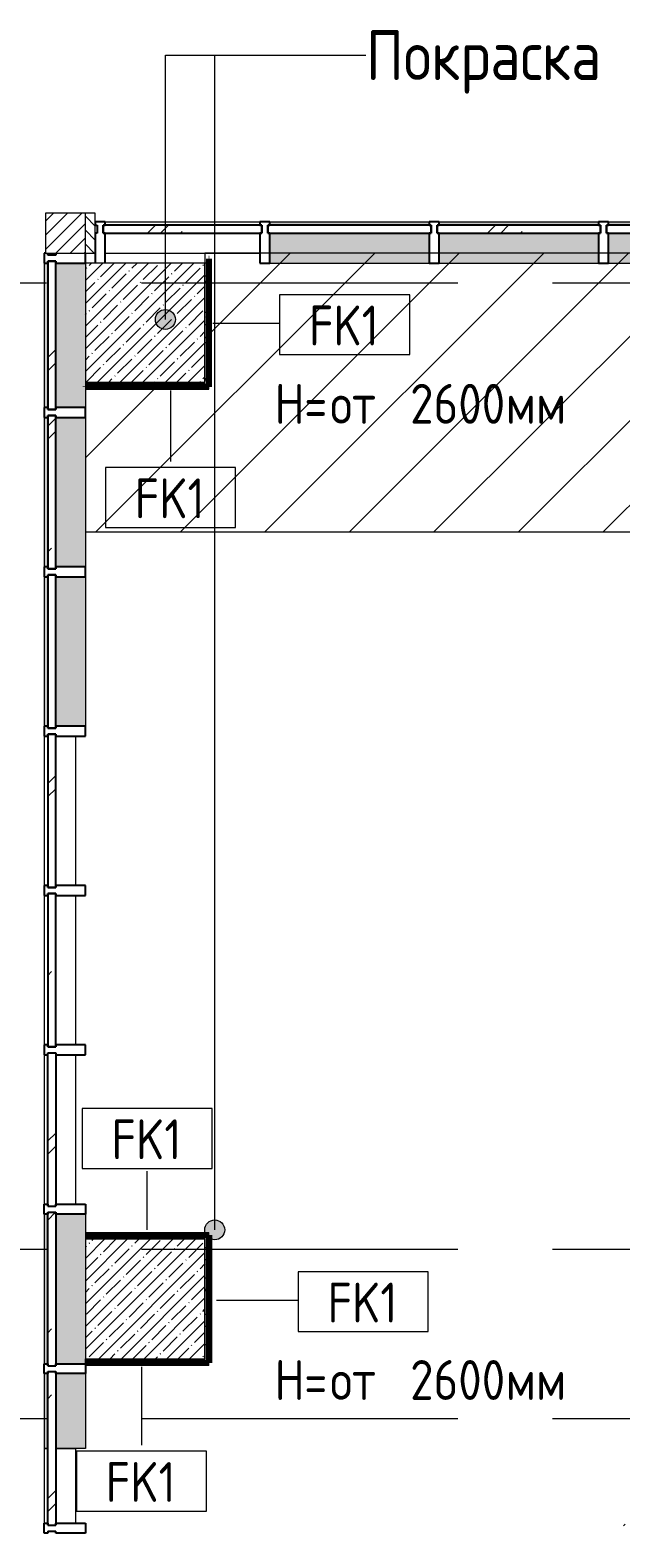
# Model space of a CAD drawing. Header units: millimetres. Extents: x -3245 to 186632, y -8553 to 29000.
# Drawn here: x 3782 to 6743, y 20750 to 28270 of the extents above; entities that cross this region are included whole.
import ezdxf

# ---------------------------------------------------------------- set-up
doc = ezdxf.new("R2010")
doc.units = ezdxf.units.MM
doc.linetypes.add('Осевая', pattern=[3175, 635, -476.25, 1587.5, -476.25])
for name, color, linetype, lineweight in [('A-DETL', 7, 'Continuous', 9), ('A-GLAZ-CURT', 7, 'Continuous', 9), ('A-GLAZ-CURT-1', 7, 'Continuous', 25), ('A-GLAZ-CWMG', 7, 'Continuous', 9), ('A-GLAZ-CWMG-1', 7, 'Continuous', 25), ('A-WALL', 7, 'Continuous', 9), ('A-WALL-IDEN', 7, 'Continuous', 9), ('G-ANNO-TEXT', 7, 'Continuous', 9), ('I-WALL', 7, 'Continuous', 9), ('S-COLS', 7, 'Continuous', 9), ('Оси-2', 7, 'Осевая', 9)]:
    doc.layers.add(name, color=color, linetype=linetype, lineweight=lineweight)
for name, color, linetype, lineweight, true_color in [('A-DETL-GENF-2', 7, 'Continuous', 9, 0xc0c0c0), ('A-WALL-1', 7, 'Continuous', 9, 0xc0c0c0), ('G-ANNO-TEXT-1', 7, 'Continuous', 9, 0x3c3c3c), ('I-WALL-10', 7, 'Continuous', 80, 0xff80c0), ('I-WALL-5', 7, 'Continuous', 9, 0xc0c0c0)]:
    doc.layers.add(name, color=color, linetype=linetype, lineweight=lineweight, true_color=true_color)
doc.styles.add('GOST Common', font='GOST_Common.ttf', dxfattribs={"width": 0.9, "height": 200})
doc.styles.add('GOST Common_1', font='GOST_Common.ttf', dxfattribs={"width": 0.9, "height": 250})
pattern_1 = [(0, (0, 0), (121.92, 30.48), [10.058, -81.382, 10.058, -81.382, -487.68]), (0, (0, 0), (121.92, 30.48), [-182.88, 10.058, -172.822, 10.058, -81.382, -213.36]), (0, (0, 0), (121.92, 30.48), [-457.2, 10.058, -50.902, 10.058, -142.342]), (120, (45.72, 15.24), (-87.356454, 90.345817), [10.058, -81.382, 10.058, -81.382, -487.68]), (120, (45.72, 15.24), (-87.356454, 90.345817), [-182.88, 10.058, -172.822, 10.058, -81.382, -213.36]), (120, (45.72, 15.24), (-87.356454, 90.345817), [-457.2, 10.058, -50.902, 10.058, -142.342]), (240, (60.96, 76.2), (-34.563546, -120.825817), [10.058, -81.382, 10.058, -81.382, -487.68]), (240, (60.96, 76.2), (-34.563546, -120.825817), [-182.88, 10.058, -172.822, 10.058, -81.382, -213.36]), (240, (60.96, 76.2), (-34.563546, -120.825817), [-457.2, 10.058, -50.902, 10.058, -142.342])]

# ---------------------------------------------------------------- blocks, each defined once
blk = doc.blocks.new('Прямоугольный импост - Импост структурный с накладкой - 190мм-22856805-План отделки стен 2 этажа в осях 1-12')
at = {"layer": 'A-GLAZ-CWMG-1'}
for p, q in [((0, 17), (-50, 17)), ((-50, 17), (-50, 0)), ((-50, 0), (-40, 0)), ((-40, 0), (-40, -40)), ((-10, -40), (-10, 0)), ((-10, 0), (-0.1, 0)), ((0, 11.1), (0, 17)), ((-40, -40), (-50, -40)), ((-50, -40), (-50, -190)), ((-0.1, -40), (-10, -40)), ((-50, -190), (0, -190))]:
    blk.add_line(p, q, dxfattribs=at)
blk = doc.blocks.new('Системная панель - Стекло - 40мм-22858580-План отделки стен 2 этажа в осях 1-12')
at = {"layer": 'A-GLAZ-CURT'}
h = blk.add_hatch(dxfattribs=at)
h.set_pattern_fill('FP_19', color=256, style=0, pattern_type=2)
h.set_pattern_definition([(135, (26637.62, -3971.1), (-282.843, -282.843), [200, -600]), (135, (26737.62, -4171.1), (-282.843, -282.843), [600, -200]), (135, (26837.62, -3771.1), (-282.843, -282.843), [200, -600])])
h.paths.add_polyline_path([(372.5, 40), (-372.5, 40), (-372.5, 0), (372.5, 0)])
at = {"layer": 'A-GLAZ-CURT-1'}
for p, q in [((372.5, 40), (-372.5, 40)), ((-372.5, 40), (-372.5, 0)), ((-372.5, 0), (372.5, 0)), ((372.5, 0), (372.5, 40))]:
    blk.add_line(p, q, dxfattribs=at)
blk = doc.blocks.new('Системная панель - Стекло - 40мм-V10-План отделки стен 2 этажа в осях 1-12')
at = {"layer": 'A-GLAZ-CURT'}
h = blk.add_hatch(dxfattribs=at)
h.set_pattern_fill('FP_21', color=256, style=0, pattern_type=2)
h.set_pattern_definition([(135, (23450.12, -3971.1), (-282.843, -282.843), [200, -600]), (135, (23550.12, -4171.1), (-282.843, -282.843), [600, -200]), (135, (23650.12, -3771.1), (-282.843, -282.843), [200, -600])])
h.paths.add_polyline_path([(385, 0), (385, 40), (-385, 40), (-385, 0), (-288.1, 0)])
at = {"layer": 'A-GLAZ-CURT-1'}
for p, q in [((385, 40), (-385, 40)), ((-385, 40), (-385, 0)), ((-385, 0), (385, 0)), ((385, 0), (385, 40))]:
    blk.add_line(p, q, dxfattribs=at)
blk = doc.blocks.new('Прямоугольный импост - Импост структурный с накладкой - 190мм-22856798-План отделки стен 2 этажа в осях 1-12')
at = {"layer": 'A-GLAZ-CWMG-1'}
for p, q in [((-25, 0), (-25, 17)), ((-25, 17), (25, 17)), ((-15, 0), (-25, 0)), ((-15, -40), (-15, 0)), ((25, 0), (15, 0)), ((15, 0), (15, -40)), ((25, 17), (25, 0)), ((-25, -190), (-25, -40)), ((-25, -40), (-15, -40)), ((15, -40), (25, -40)), ((25, -40), (25, -190)), ((25, -190), (-25, -190))]:
    blk.add_line(p, q, dxfattribs=at)
blk = doc.blocks.new('Прямоугольный импост - Импост структурный с накладкой - 160мм-22858437-План отделки стен 2 этажа в осях 1-12')
at = {"layer": 'A-GLAZ-CWMG'}
for p, q in [((3854.1, 23925.1), (3854.1, 23175.1)), ((4011.1, 23925.1), (4011.1, 23175.1))]:
    blk.add_line(p, q, dxfattribs=at)
blk = doc.blocks.new('Системная панель - Стекло - 40мм-V11-План отделки стен 2 этажа в осях 1-12')
at = {"layer": 'A-GLAZ-CURT'}
h = blk.add_hatch(dxfattribs=at)
h.set_pattern_fill('FP_23', color=256, style=0, pattern_type=2)
h.set_pattern_definition([(135, (22650.12, -3971.1), (-282.843, -282.843), [200, -600]), (135, (22750.12, -4171.1), (-282.843, -282.843), [600, -200]), (135, (22850.12, -3771.1), (-282.843, -282.843), [200, -600])])
h.paths.add_polyline_path([(385, 0), (385, 40), (-385, 40), (-385, 0)])
at = {"layer": 'A-GLAZ-CURT-1'}
for p, q in [((-385, 40), (385, 40)), ((-385, 0), (-385, 40)), ((385, 0), (385, 40)), ((385, 0), (-385, 0))]:
    blk.add_line(p, q, dxfattribs=at)
blk = doc.blocks.new('Системная панель - Стекло - 40мм-V12-План отделки стен 2 этажа в осях 1-12')
at = {"layer": 'A-GLAZ-CURT'}
h = blk.add_hatch(dxfattribs=at)
h.set_pattern_fill('FP_24', color=256, style=0, pattern_type=2)
h.set_pattern_definition([(135, (24250.12, -3971.1), (-282.843, -282.843), [200, -600]), (135, (24350.12, -4171.1), (-282.843, -282.843), [600, -200]), (135, (24450.12, -3771.1), (-282.843, -282.843), [200, -600])])
h.paths.add_polyline_path([(385, 0), (385, 40), (-385, 40), (-385, 0)])
at = {"layer": 'A-GLAZ-CURT-1'}
for p, q in [((385, 40), (-385, 40)), ((-385, 40), (-385, 0)), ((-385, 0), (385, 0)), ((385, 0), (385, 40))]:
    blk.add_line(p, q, dxfattribs=at)
blk = doc.blocks.new('Системная панель - Стекло - 40мм-22856069-План отделки стен 2 этажа в осях 1-12')
at = {"layer": 'A-GLAZ-CURT'}
h = blk.add_hatch(dxfattribs=at)
h.set_pattern_fill('FP_25', color=256, style=0, pattern_type=2)
h.set_pattern_definition([(45, (-4647.5, -27190), (-282.843, 282.843), [200, -600]), (45, (-4847.5, -27290), (-282.843, 282.843), [600, -200]), (45, (-4447.5, -27390), (-282.843, 282.843), [200, -600])])
h.paths.add_polyline_path([(397.5, -40), (397.5, 0), (-397.5, 0), (-397.5, -40), (-337.9, -40)])
at = {"layer": 'A-GLAZ-CURT-1'}
for p, q in [((397.5, 0), (-397.5, 0)), ((-397.5, 0), (-397.5, -40)), ((397.5, -40), (397.5, 0)), ((-397.5, -40), (397.5, -40))]:
    blk.add_line(p, q, dxfattribs=at)
blk = doc.blocks.new('Прямоугольный импост - Импост структурный с накладкой - 160мм-22794259-План отделки стен 2 этажа в осях 1-12')
at = {"layer": 'A-GLAZ-CWMG'}
for p, q in [((4160, 27307), (4935, 27307)), ((4160, 27150), (4660, 27150)), ((4660, 27150), (4935, 27150))]:
    blk.add_line(p, q, dxfattribs=at)
blk = doc.blocks.new('Прямоугольный импост - Импост структурный с накладкой - 190мм-V17-План отделки стен 2 этажа в осях 1-12')
at = {"layer": 'A-GLAZ-CWMG-1'}
for p, q in [((-50, 190), (-50, 40)), ((0, 40), (0, 190)), ((-50, 40), (-40, 40)), ((-40, 0), (-50, 0)), ((-50, 0), (-50, -17)), ((-40, 40), (-40, 0)), ((-10, 0), (-10, 40)), ((-10, 40), (0, 40)), ((0, 0), (-10, 0)), ((0, -17), (0, 0)), ((-50, -17), (0, -17))]:
    blk.add_line(p, q, dxfattribs=at)
blk = doc.blocks.new('Системная панель - Стекло - 40мм-V27-План отделки стен 2 этажа в осях 1-12')
at = {"layer": 'A-GLAZ-CURT-1'}
for p, q in [((385, 40), (-385, 40)), ((-385, 40), (-385, 0)), ((-385, 0), (385, 0)), ((385, 0), (385, 40))]:
    blk.add_line(p, q, dxfattribs=at)
blk = doc.blocks.new('Прямоугольный импост - Импост структурный с накладкой - 190мм-V28-План отделки стен 2 этажа в осях 1-12')
at = {"layer": 'A-GLAZ-CWMG'}
for points in [[(3871.1, 24775.1), (3871.1, 25525.1), (3854.1, 25525.1), (3854.1, 24775.1)], [(4061.1, 24775.1), (4061.1, 25525.1), (3911.1, 25525.1), (3911.1, 24775.1)]]:
    blk.add_hatch(color=256, dxfattribs=at).paths.add_polyline_path(points)
for p, q in [((3854.1, 25525.1), (3854.1, 24775.1)), ((4061.1, 25525.1), (4061.1, 24775.1))]:
    blk.add_line(p, q, dxfattribs=at)
blk = doc.blocks.new('Системная панель - Стекло - 40мм-V43-План отделки стен 2 этажа в осях 1-12')
at = {"layer": 'A-GLAZ-CURT'}
h = blk.add_hatch(dxfattribs=at)
h.set_pattern_fill('FP_51', color=256, style=0, pattern_type=2)
h.set_pattern_definition([(45, (-7185, -27190), (-282.8427, 282.8427), [200, -600]), (45, (-7385, -27290), (-282.8427, 282.8427), [600, -200]), (45, (-6985, -27390), (-282.8427, 282.8427), [200, -600])])
h.paths.add_polyline_path([(410, -40), (410, 0), (-410, 0), (-410, -40), (-191.5, -40)])
at = {"layer": 'A-GLAZ-CURT-1'}
for p, q in [((410, 0), (-410, 0)), ((-410, 0), (-410, -40)), ((410, -40), (410, 0)), ((-410, -40), (410, -40))]:
    blk.add_line(p, q, dxfattribs=at)
blk = doc.blocks.new('Прямоугольный импост - Импост структурный с накладкой - 190мм-V32-План отделки стен 2 этажа в осях 1-12')
at = {"layer": 'A-GLAZ-CWMG'}
for points in [[(8235.4, 27290), (8335, 27290), (8335, 27307), (7535, 27307), (7535, 27290)], [(8335, 27100), (8335, 27250), (7535, 27250), (7535, 27100), (8235.4, 27100)]]:
    blk.add_hatch(color=256, dxfattribs=at).paths.add_polyline_path(points)
for p, q in [((7535, 27307), (8335, 27307)), ((7535, 27100), (8335, 27100))]:
    blk.add_line(p, q, dxfattribs=at)
blk = doc.blocks.new('Прямоугольный импост - Импост структурный с накладкой - 190мм-22856065-План отделки стен 2 этажа в осях 1-12')
at = {"layer": 'A-GLAZ-CWMG-1'}
for p, q in [((-25, 140), (-25, 190)), ((-25, 190), (25, 190)), ((25, 190), (25, 140)), ((-25, 40), (-25, 140)), ((25, 140), (25, 40)), ((-15, 40), (-25, 40)), ((-25, -17), (-25, 0)), ((-25, 0), (-15, 0)), ((-15, 0), (-15, 40)), ((15, 40), (15, 0)), ((25, 40), (15, 40)), ((15, 0), (25, 0)), ((25, 0), (25, -17)), ((25, -17), (-25, -17))]:
    blk.add_line(p, q, dxfattribs=at)
blk = doc.blocks.new('Системная панель - Стекло - 40мм-V44-План отделки стен 2 этажа в осях 1-12')
at = {"layer": 'A-GLAZ-CURT'}
h = blk.add_hatch(dxfattribs=at)
h.set_pattern_fill('FP_52', color=256, style=0, pattern_type=2)
h.set_pattern_definition([(45, (-5485, -27190), (-282.843, 282.843), [200, -600]), (45, (-5685, -27290), (-282.8427, 282.8427), [600, -200]), (45, (-5285, -27390), (-282.8427, 282.8427), [200, -600])])
h.paths.add_polyline_path([(166.5, -40), (410, -40), (410, 0), (-410, 0), (-410, -40)])
at = {"layer": 'A-GLAZ-CURT-1'}
for p, q in [((410, 0), (-410, 0)), ((-410, 0), (-410, -40)), ((410, -40), (410, 0)), ((-410, -40), (410, -40))]:
    blk.add_line(p, q, dxfattribs=at)
blk = doc.blocks.new('Прямоугольный импост - Импост структурный с накладкой - 190мм-22858574-План отделки стен 2 этажа в осях 1-12')
at = {"layer": 'A-GLAZ-CWMG'}
for points in [[(3871.1, 26375.1), (3871.1, 27100.1), (3854.1, 27100.1), (3854.1, 26375.1)], [(4061.1, 26375.1), (4060, 27100.1), (3911.1, 27100.1), (3911.1, 26375.1), (4060, 26375.1)]]:
    blk.add_hatch(color=256, dxfattribs=at).paths.add_polyline_path(points)
for p, q in [((3854.1, 27100.1), (3854.1, 26375.1)), ((4061.1, 26480), (4061.1, 26375.1))]:
    blk.add_line(p, q, dxfattribs=at)
blk = doc.blocks.new('Системная панель - Стекло - 40мм-22861488-План отделки стен 2 этажа в осях 1-12')
at = {"layer": 'A-GLAZ-CURT'}
h = blk.add_hatch(dxfattribs=at)
h.set_pattern_fill('FP_54', color=256, style=0, pattern_type=2)
h.set_pattern_definition([(135, (21050.12, -3971.1), (-282.843, -282.843), [200, -600]), (135, (21150.12, -4171.1), (-282.843, -282.843), [600, -200]), (135, (21250.12, -3771.1), (-282.843, -282.843), [200, -600])])
h.paths.add_polyline_path([(385, 0), (385, 40), (-385, 40), (-385, 0)])
at = {"layer": 'A-GLAZ-CURT-1'}
for p, q in [((-385, 40), (385, 40)), ((-385, 0), (-385, 40)), ((385, 0), (385, 40)), ((385, 0), (-385, 0))]:
    blk.add_line(p, q, dxfattribs=at)
blk = doc.blocks.new('Прямоугольный импост - Импост структурный с накладкой - 190мм-23998948-План отделки стен 2 этажа в осях 1-12')
at = {"layer": 'A-GLAZ-CWMG'}
for points in [[(3871.1, 21150.1), (3871.1, 21525.1), (3854.1, 21525.1), (3854.1, 21150.1)], [(4061.1, 21150.1), (4061.1, 21525.1), (3911.1, 21525.1), (3911.1, 21150.1)]]:
    blk.add_hatch(color=256, dxfattribs=at).paths.add_polyline_path(points)
for p, q in [((3854.1, 21525.1), (3854.1, 21150.1)), ((4061.1, 21525.1), (4061.1, 21150.1)), ((3871.1, 21150.1), (3854.1, 21150.1)), ((4061.1, 21150.1), (3911.1, 21150.1))]:
    blk.add_line(p, q, dxfattribs=at)
blk = doc.blocks.new('Прямоугольный импост - Импост структурный с накладкой - 190мм-V46-План отделки стен 2 этажа в осях 1-12')
at = {"layer": 'A-GLAZ-CWMG-1'}
for p, q in [((25, 17), (-25, 17)), ((-25, 17), (-25, 0)), ((-25, 0), (-15, 0)), ((-15, 0), (-15, -40)), ((15, 0), (25, 0)), ((15, 0), (15, -40)), ((25, 0), (25, 17)), ((-15, -40), (-25, -40)), ((-25, -40), (-25, -190)), ((25, -40), (15, -40)), ((25, -190), (25, -40)), ((-25, -190), (25, -190))]:
    blk.add_line(p, q, dxfattribs=at)
blk = doc.blocks.new('BSC_Колонна _Прямоугольная - 200х200-22401950-План отделки стен 2 этажа в осях 1-12')
at = {"layer": 'S-COLS'}
h = blk.add_hatch(dxfattribs=at)
h.set_pattern_fill('FP_60', color=256, style=0, pattern_type=2)
h.set_pattern_definition([(45, (-3960, -27250), (-35.35534, 35.35534), [])])
h.paths.add_polyline_path([(-100, -100), (100, -100), (100, 100), (-100, 100)])
for p, q in [((100, 100), (-100, 100)), ((-100, 100), (-100, -100)), ((100, -100), (100, 100)), ((-100, -100), (100, -100))]:
    blk.add_line(p, q, dxfattribs=at)
blk = doc.blocks.new('Системная панель - Стекло - 40мм-V49-План отделки стен 2 этажа в осях 1-12')
at = {"layer": 'A-GLAZ-CURT'}
h = blk.add_hatch(dxfattribs=at)
h.set_pattern_fill('FP_61', color=256, style=0, pattern_type=2)
h.set_pattern_definition([(45, (-6335, -27190), (-282.8427, 282.8427), [200, -600]), (45, (-6535, -27290), (-282.8427, 282.8427), [600, -200]), (45, (-6135, -27390), (-282.8427, 282.8427), [200, -600])])
h.paths.add_polyline_path([(410, -40), (410, 0), (-410, 0), (-410, -40)])
at = {"layer": 'A-GLAZ-CURT-1'}
for p, q in [((410, 0), (-410, 0)), ((-410, 0), (-410, -40)), ((410, -40), (410, 0)), ((-410, -40), (410, -40))]:
    blk.add_line(p, q, dxfattribs=at)
blk = doc.blocks.new('Системная панель - Стекло - 40мм-V50-План отделки стен 2 этажа в осях 1-12')
at = {"layer": 'A-GLAZ-CURT'}
h = blk.add_hatch(dxfattribs=at)
h.set_pattern_fill('FP_62', color=256, style=0, pattern_type=2)
h.set_pattern_definition([(135, (25850.12, -3971.1), (-282.843, -282.843), [200, -600]), (135, (25950.12, -4171.1), (-282.843, -282.843), [600, -200]), (135, (26050.12, -3771.1), (-282.843, -282.843), [200, -600])])
h.paths.add_polyline_path([(385, 0), (385, 40), (-385, 40), (-385, 0), (229, 0)])
at = {"layer": 'A-GLAZ-CURT-1'}
for p, q in [((385, 40), (-385, 40)), ((-385, 40), (-385, 0)), ((-385, 0), (385, 0)), ((385, 0), (385, 40))]:
    blk.add_line(p, q, dxfattribs=at)
blk = doc.blocks.new('Прямоугольный импост - Импост структурный с накладкой - 190мм-V51-План отделки стен 2 этажа в осях 1-12')
at = {"layer": 'A-GLAZ-CWMG'}
for points in [[(3871.1, 25575.1), (3871.1, 26325.1), (3854.1, 26325.1), (3854.1, 25575.1)], [(4061.1, 25575.1), (4060, 26325.1), (3911.1, 26325.1), (3911.1, 25575.1)]]:
    blk.add_hatch(color=256, dxfattribs=at).paths.add_polyline_path(points)
for p, q in [((3854.1, 26325.1), (3854.1, 25575.1)), ((4061.1, 26325.1), (4061.1, 25750)), ((4061.1, 25750), (4061.1, 25575.1))]:
    blk.add_line(p, q, dxfattribs=at)
blk = doc.blocks.new('Прямоугольный импост - Импост структурный с накладкой - 190мм-V52-План отделки стен 2 этажа в осях 1-12')
at = {"layer": 'A-GLAZ-CWMG-1'}
for p, q in [((-25, 0), (-25, 17)), ((-25, 17), (25, 17)), ((-15, 0), (-25, 0)), ((-15, -40), (-15, 0)), ((25, 0), (15, 0)), ((15, 0), (15, -40)), ((25, 17), (25, 0)), ((-25, -188.9), (-25, -40)), ((-25, -40), (-15, -40)), ((15, -40), (25, -40)), ((25, -40), (25, -188.9)), ((25, -190), (-25, -190))]:
    blk.add_line(p, q, dxfattribs=at)
blk = doc.blocks.new('Прямоугольный импост - Импост структурный с накладкой - 160мм-23998949-План отделки стен 2 этажа в осях 1-12')
at = {"layer": 'A-GLAZ-CWMG'}
for p, q in [((3854.1, 21150.1), (3854.1, 20775.1)), ((3854.1, 21150.1), (3871.1, 21150.1)), ((3911.1, 21150.1), (4011.1, 21150.1)), ((4011.1, 21150.1), (4011.1, 20775.1))]:
    blk.add_line(p, q, dxfattribs=at)
blk = doc.blocks.new('BSC_Колонна _Прямоугольная - 600х600-V56-План отделки стен 2 этажа в осях 1-12')
at = {"layer": 'S-COLS'}
h = blk.add_hatch(dxfattribs=at)
h.set_pattern_fill('FP_66', color=256, style=0, pattern_type=2)
h.set_pattern_definition([(45, (-4360, -26800), (-57.02463, 57.02463), []), (45, (-4302.975, -26800), (-57.02463, 57.02463), [100.806, -20.161, 3.353, -16.808])])
h.paths.add_polyline_path([(-300, -300), (300, -300), (300, 300), (-300, 300)])
for p, q in [((300, 300), (-300, 300)), ((-300, 300), (-300, -300)), ((300, -300), (300, 300)), ((-300, -300), (300, -300))]:
    blk.add_line(p, q, dxfattribs=at)
blk = doc.blocks.new('BSC_Колонна _Прямоугольная - 600х600-V57-План отделки стен 2 этажа в осях 1-12')
at = {"layer": 'S-COLS'}
h = blk.add_hatch(dxfattribs=at)
h.set_pattern_fill('FP_68', color=256, style=0, pattern_type=2)
h.set_pattern_definition([(45, (-4360, -21900), (-57.02463, 57.02463), []), (45, (-4302.975, -21900), (-57.02463, 57.02463), [100.806, -20.161, 3.353, -16.808])])
h.paths.add_polyline_path([(-300, -300), (300, -300), (300, 300), (-300, 300), (-300, 55.3)])
for p, q in [((300, 300), (-300, 300)), ((-300, 300), (-300, -300)), ((300, -300), (300, 300)), ((-300, -300), (300, -300))]:
    blk.add_line(p, q, dxfattribs=at)
blk = doc.blocks.new('Системная панель - Стекло - 40мм-V66-План отделки стен 2 этажа в осях 1-12')
at = {"layer": 'A-GLAZ-CURT'}
h = blk.add_hatch(dxfattribs=at)
h.set_pattern_fill('FP_75', color=256, style=0, pattern_type=2)
h.set_pattern_definition([(135, (21850.12, -3971.1), (-282.843, -282.843), [200, -600]), (135, (21950.12, -4171.1), (-282.843, -282.843), [600, -200]), (135, (22050.12, -3771.1), (-282.843, -282.843), [200, -600])])
h.paths.add_polyline_path([(385, 0), (385, 40), (-385, 40), (-385, 0), (-5.2, 0)])
at = {"layer": 'A-GLAZ-CURT-1'}
for p, q in [((-385, 40), (385, 40)), ((-385, 0), (-385, 40)), ((385, 0), (385, 40)), ((385, 0), (-385, 0))]:
    blk.add_line(p, q, dxfattribs=at)
blk = doc.blocks.new('Прямоугольный импост - Импост структурный с накладкой - 190мм-V67-План отделки стен 2 этажа в осях 1-12')
at = {"layer": 'A-GLAZ-CWMG'}
for points in [[(3871.1, 21575.1), (3871.1, 22325.1), (3854.1, 22325.1), (3854.1, 21575.1)], [(4060, 21575.1), (4061.1, 21575.1), (4060, 22325.1), (3911.1, 22325.1), (3911.1, 21575.1)]]:
    blk.add_hatch(color=256, dxfattribs=at).paths.add_polyline_path(points)
for p, q in [((3854.1, 22325.1), (3854.1, 21575.1)), ((4061.1, 22325.1), (4061.1, 22220)), ((4061.1, 21580), (4061.1, 21575.1))]:
    blk.add_line(p, q, dxfattribs=at)
blk = doc.blocks.new('М_стена_0001 - Типоразмер_без рамки-25382661-План отделки стен 2 этажа в осях 1-12')
at = {"layer": 'A-WALL-IDEN'}
for p, q in [((3.258, 1.523), (-3.273, 1.523)), ((-3.273, 1.523), (-3.273, -1.477)), ((3.258, -1.477), (3.258, 1.523)), ((-3.273, -1.477), (3.258, -1.477))]:
    blk.add_line(p, q, dxfattribs=at)

msp = doc.modelspace()

# ---------------------------------------------------------------- hatches: boundary and pattern name
at = {"layer": 'A-DETL-GENF-2'}
h = msp.add_hatch(dxfattribs=at)
h.set_pattern_fill('FP_103', color=256, style=0, pattern_type=2)
h.set_pattern_definition([(45, (0, 0), (-212.132, 212.132), [])])
h.paths.add_polyline_path([(13710.3, 15200), (13710.3, 27150), (4660, 27150), (4660, 26500), (4060, 26500), (4060, 25750), (9710, 25750), (9710, 20770), (6760, 20770), (6760, 15200), (13603.1, 15200)])
at = {"layer": 'A-WALL'}
h = msp.add_hatch(dxfattribs=at)
h.set_pattern_fill('FP_18', color=256, style=0, pattern_type=2)
h.set_pattern_definition([(135, (0, 0), (-35.35534, -35.35534), [])])
h.paths.add_polyline_path([(13690, 27150), (13710, 27150), (13710, 27350), (13460.3, 27350), (13460.3, 27150), (13689, 27150)])
h.paths.add_polyline_path([(4060, 27150), (4110, 27150), (4110, 27350), (4060, 27350)])
at = {"layer": 'G-ANNO-TEXT'}
h = msp.add_hatch(color=256, dxfattribs=at)
edge = h.paths.add_edge_path()
edge.add_arc((4461.6, 26816.6), 50, 0, 360)
h = msp.add_hatch(color=256, dxfattribs=at)
edge = h.paths.add_edge_path()
edge.add_arc((4709.3, 22246.7), 50, 0, 360)
at = {"layer": 'I-WALL'}
h = msp.add_hatch(dxfattribs=at)
h.set_pattern_fill('FP_89', color=256, style=0, pattern_type=2)
h.set_pattern_definition(pattern_1)
h.paths.add_polyline_path([(4680, 26500), (4680, 27100), (4660, 27100), (4660, 26500)])
h = msp.add_hatch(dxfattribs=at)
h.set_pattern_fill('FP_89', color=256, style=0, pattern_type=2)
h.set_pattern_definition(pattern_1)
h.paths.add_polyline_path([(4644, 26480), (4680, 26480), (4680, 26500), (4060, 26500), (4060, 26480), (4209.6, 26480)])
h = msp.add_hatch(dxfattribs=at)
h.set_pattern_fill('FP_89', color=256, style=0, pattern_type=2)
h.set_pattern_definition(pattern_1)
h.paths.add_polyline_path([(4209.6, 22200), (4660, 22200), (4660, 22220), (4060, 22220), (4060, 22200)])
h = msp.add_hatch(dxfattribs=at)
h.set_pattern_fill('FP_89', color=256, style=0, pattern_type=2)
h.set_pattern_definition(pattern_1)
h.paths.add_polyline_path([(4660, 21600), (4680, 21600), (4680, 22220), (4660, 22220), (4660, 21955.3)])
h = msp.add_hatch(dxfattribs=at)
h.set_pattern_fill('FP_89', color=256, style=0, pattern_type=2)
h.set_pattern_definition(pattern_1)
h.paths.add_polyline_path([(4680, 21580), (4680, 21600), (4060, 21600), (4060, 21580), (4660, 21580)])

# ---------------------------------------------------------------- linework, layer by layer
at = {"layer": 'A-DETL'}
for p, q in [((4660, 27150), (4660, 26500)), ((13710.3, 27150), (4660, 27150)), ((4660, 26500), (4060, 26500)), ((4060, 26500), (4060, 25750)), ((4060, 25750), (9710, 25750))]:
    msp.add_line(p, q, dxfattribs=at)
at = {"layer": 'A-WALL-1'}
for p, q in [((4110, 27350), (4060, 27350)), ((4110, 27150), (4110, 27350)), ((4060, 27150), (4110, 27150))]:
    msp.add_line(p, q, dxfattribs=at)
at = {"layer": 'A-WALL-IDEN'}
for p, q in [((4700.1, 26798.9), (5034.7, 26798.9)), ((4487.2, 26460.5), (4487.2, 26103.1)), ((4370.6, 22247), (4370.6, 22541.9)), ((4717.6, 21894.2), (5128.1, 21894.2)), ((4341.7, 21558.9), (4341.7, 21165.7))]:
    msp.add_line(p, q, dxfattribs=at)
at = {"layer": 'G-ANNO-TEXT'}
for p, q in [((4461.6, 28143.2), (5468.3, 28143.2)), ((4461.6, 26816.6), (4461.6, 28143.2)), ((4709.3, 28143.2), (5468.3, 28143.2)), ((4709.3, 22246.7), (4709.3, 28143.2))]:
    msp.add_line(p, q, dxfattribs=at)
for centre in [(4461.6, 26816.6), (4709.3, 22246.7)]:
    msp.add_circle(centre, 50, dxfattribs=at)
at = {"layer": 'I-WALL-10'}
for p, q in [((4680, 27120.5), (4680, 26479)), ((4681, 27120.5), (4680, 27120.5)), ((4681, 26480), (4681, 27120.5)), ((4681, 26480), (4060, 26480)), ((4060, 26480), (4060, 26479)), ((4060, 26479), (4680, 26479)), ((4060, 22220), (4060, 22221)), ((4060, 22221), (4681, 22221)), ((4680, 22220), (4060, 22220)), ((4680, 21580), (4680, 22220)), ((4681, 22221), (4681, 21579)), ((4060, 21580), (4680, 21580)), ((4060, 21580), (4060, 21579)), ((4681, 21579), (4060, 21579))]:
    msp.add_line(p, q, dxfattribs=at)
at = {"layer": 'I-WALL-5'}
for p, q in [((4680, 27100), (4660, 27100)), ((4060, 26500), (4060, 26480)), ((4060, 22220), (4060, 22200)), ((4060, 21580), (4060, 21600))]:
    msp.add_line(p, q, dxfattribs=at)
at = {"layer": 'Оси-2'}
for p, q in [((55, 27000), (35770, 27000)), ((55, 22150), (35770, 22150)), ((55, 21300), (35770, 21300))]:
    msp.add_line(p, q, dxfattribs=at)

# ---------------------------------------------------------------- block references
at = {"layer": 'A-GLAZ-CURT'}
for name, p in [('Системная панель - Стекло - 40мм-22856069-План отделки стен 2 этажа в осях 1-12', (4547.5, 27290)), ('Системная панель - Стекло - 40мм-V44-План отделки стен 2 этажа в осях 1-12', (5385, 27290)), ('Системная панель - Стекло - 40мм-V49-План отделки стен 2 этажа в осях 1-12', (6235, 27290)), ('Системная панель - Стекло - 40мм-V43-План отделки стен 2 этажа в осях 1-12', (7085, 27290))]:
    msp.add_blockref(name, p, dxfattribs=at)
at = {"layer": 'A-GLAZ-CURT', "rotation": 269.9999999999999}
for name, p in [('Системная панель - Стекло - 40мм-22858580-План отделки стен 2 этажа в осях 1-12', (3871.1, 26737.6)), ('Системная панель - Стекло - 40мм-V50-План отделки стен 2 этажа в осях 1-12', (3871.1, 25950.1)), ('Системная панель - Стекло - 40мм-V27-План отделки стен 2 этажа в осях 1-12', (3871.1, 25150.1)), ('Системная панель - Стекло - 40мм-V12-План отделки стен 2 этажа в осях 1-12', (3871.1, 24350.1)), ('Системная панель - Стекло - 40мм-V10-План отделки стен 2 этажа в осях 1-12', (3871.1, 23550.1))]:
    msp.add_blockref(name, p, dxfattribs=at)
at = {"layer": 'A-GLAZ-CURT-1', "rotation": 269.9999999999999}
for name, p in [('Системная панель - Стекло - 40мм-V11-План отделки стен 2 этажа в осях 1-12', (3871.1, 22750.1)), ('Системная панель - Стекло - 40мм-V66-План отделки стен 2 этажа в осях 1-12', (3871.1, 21950.1)), ('Системная панель - Стекло - 40мм-22861488-План отделки стен 2 этажа в осях 1-12', (3871.1, 21150.1))]:
    msp.add_blockref(name, p, dxfattribs=at)
at = {"layer": 'A-GLAZ-CWMG'}
for name, p, rotation in [('Прямоугольный импост - Импост структурный с накладкой - 190мм-V17-План отделки стен 2 этажа в осях 1-12', (4110, 27290), 180), ('Прямоугольный импост - Импост структурный с накладкой - 190мм-22856805-План отделки стен 2 этажа в осях 1-12', (3871.1, 27150.1), 89.99999999999991)]:
    msp.add_blockref(name, p, dxfattribs=dict(at, rotation=rotation))
for name, p in [('Прямоугольный импост - Импост структурный с накладкой - 160мм-22794259-План отделки стен 2 этажа в осях 1-12', (0, 0)), ('Прямоугольный импост - Импост структурный с накладкой - 190мм-V32-План отделки стен 2 этажа в осях 1-12', (-2550, 0)), ('Прямоугольный импост - Импост структурный с накладкой - 190мм-V32-План отделки стен 2 этажа в осях 1-12', (-1700, 0)), ('Прямоугольный импост - Импост структурный с накладкой - 190мм-V32-План отделки стен 2 этажа в осях 1-12', (-850, 0)), ('Прямоугольный импост - Импост структурный с накладкой - 190мм-22858574-План отделки стен 2 этажа в осях 1-12', (0, 0)), ('Прямоугольный импост - Импост структурный с накладкой - 190мм-V51-План отделки стен 2 этажа в осях 1-12', (0, 0)), ('Прямоугольный импост - Импост структурный с накладкой - 190мм-V28-План отделки стен 2 этажа в осях 1-12', (0, 0)), ('Прямоугольный импост - Импост структурный с накладкой - 160мм-22858437-План отделки стен 2 этажа в осях 1-12', (0, 800)), ('Прямоугольный импост - Импост структурный с накладкой - 160мм-22858437-План отделки стен 2 этажа в осях 1-12', (0, 0)), ('Прямоугольный импост - Импост структурный с накладкой - 160мм-22858437-План отделки стен 2 этажа в осях 1-12', (0, -800)), ('Прямоугольный импост - Импост структурный с накладкой - 190мм-V67-План отделки стен 2 этажа в осях 1-12', (0, 0)), ('Прямоугольный импост - Импост структурный с накладкой - 190мм-23998948-План отделки стен 2 этажа в осях 1-12', (0, 0)), ('Прямоугольный импост - Импост структурный с накладкой - 160мм-23998949-План отделки стен 2 этажа в осях 1-12', (0, 0))]:
    msp.add_blockref(name, p, dxfattribs=at)
at = {"layer": 'A-GLAZ-CWMG', "extrusion": (0, 0, -1)}
for name, p, rotation in [('Прямоугольный импост - Импост структурный с накладкой - 190мм-22856065-План отделки стен 2 этажа в осях 1-12', (-4960, 27290), 180), ('Прямоугольный импост - Импост структурный с накладкой - 190мм-22856065-План отделки стен 2 этажа в осях 1-12', (-5810, 27290), 180), ('Прямоугольный импост - Импост структурный с накладкой - 190мм-22856065-План отделки стен 2 этажа в осях 1-12', (-6660, 27290), 180), ('Прямоугольный импост - Импост структурный с накладкой - 190мм-V52-План отделки стен 2 этажа в осях 1-12', (-3871.1, 26350.1), 270.0000000000001), ('Прямоугольный импост - Импост структурный с накладкой - 190мм-22856798-План отделки стен 2 этажа в осях 1-12', (-3871.1, 25550.1), 270.0000000000001), ('Прямоугольный импост - Импост структурный с накладкой - 190мм-22856798-План отделки стен 2 этажа в осях 1-12', (-3871.1, 24750.1), 270.0000000000001), ('Прямоугольный импост - Импост структурный с накладкой - 190мм-22856798-План отделки стен 2 этажа в осях 1-12', (-3871.1, 23950.1), 270.0000000000001), ('Прямоугольный импост - Импост структурный с накладкой - 190мм-22856798-План отделки стен 2 этажа в осях 1-12', (-3871.1, 23150.1), 270.0000000000001)]:
    msp.add_blockref(name, p, dxfattribs=dict(at, rotation=rotation))
at = {"layer": 'A-GLAZ-CWMG-1', "extrusion": (0, 0, -1), "rotation": 270.0000000000001}
for p in [(-3871.1, 22350.1), (-3871.1, 21550.1), (-3871.1, 20750.1)]:
    msp.add_blockref('Прямоугольный импост - Импост структурный с накладкой - 190мм-V46-План отделки стен 2 этажа в осях 1-12', p, dxfattribs=at)
at = {"layer": 'A-WALL-IDEN', "xscale": 99.99999999999993, "yscale": 99.99999999999993, "zscale": 99.99999999999993}
for p in [(5362.1, 26788.4), (4488, 25920.7), (4371.4, 22703.4), (5455.4, 21883.8), (4342.5, 20983.2)]:
    msp.add_blockref('М_стена_0001 - Типоразмер_без рамки-25382661-План отделки стен 2 этажа в осях 1-12', p, dxfattribs=at)
at = {"layer": 'S-COLS'}
for name, p in [('BSC_Колонна _Прямоугольная - 200х200-22401950-План отделки стен 2 этажа в осях 1-12', (3960, 27250)), ('BSC_Колонна _Прямоугольная - 600х600-V56-План отделки стен 2 этажа в осях 1-12', (4360, 26800)), ('BSC_Колонна _Прямоугольная - 600х600-V57-План отделки стен 2 этажа в осях 1-12', (4360, 21900))]:
    msp.add_blockref(name, p, dxfattribs=at)

# ---------------------------------------------------------------- texts
at = {"layer": 'A-WALL-IDEN', "char_height": 200, "width": 447.342, "attachment_point": 1, "style": 'GOST Common'}
for insert in [(5181.8, 26886.4), (4307.8, 26018.7), (4191.2, 22801.4), (5275.2, 21981.8), (4162.3, 21081.2)]:
    msp.add_mtext('FK1', dxfattribs=dict(at, insert=insert))
at = {"layer": 'G-ANNO-TEXT', "insert": (5468.3, 28268.2), "char_height": 250, "width": 1594.556, "attachment_point": 1, "style": 'GOST Common_1'}
msp.add_mtext('Покраска', dxfattribs=at)
at = {"layer": 'G-ANNO-TEXT-1', "char_height": 200, "attachment_point": 1, "style": 'GOST Common'}
for s, insert, width in [('\\fGOST Common|b0|i0|c204|p34|;\\W.9;Н', (5009.1, 26493.3), 180.38), (' 2600', (5580.6, 26493.3), 714.304), ('\\fGOST Common|b0|i0|c204|p34|;\\W.9;=', (5157.9, 26493.3), 158.734), ('от', (5288.9, 26493.3), 353.544), ('мм', (6170, 26493.3), 360.759), ('\\fGOST Common|b0|i0|c204|p34|;\\W.9;Н', (5009.1, 21593.3), 180.38), (' 2600', (5580.6, 21593.3), 714.304), ('\\fGOST Common|b0|i0|c204|p34|;\\W.9;=', (5157.9, 21593.3), 158.734), ('от', (5288.9, 21593.3), 353.544), ('мм', (6170, 21593.3), 360.759)]:
    msp.add_mtext(s, dxfattribs=dict(at, insert=insert, width=width))

doc.saveas('drawing.dxf')
